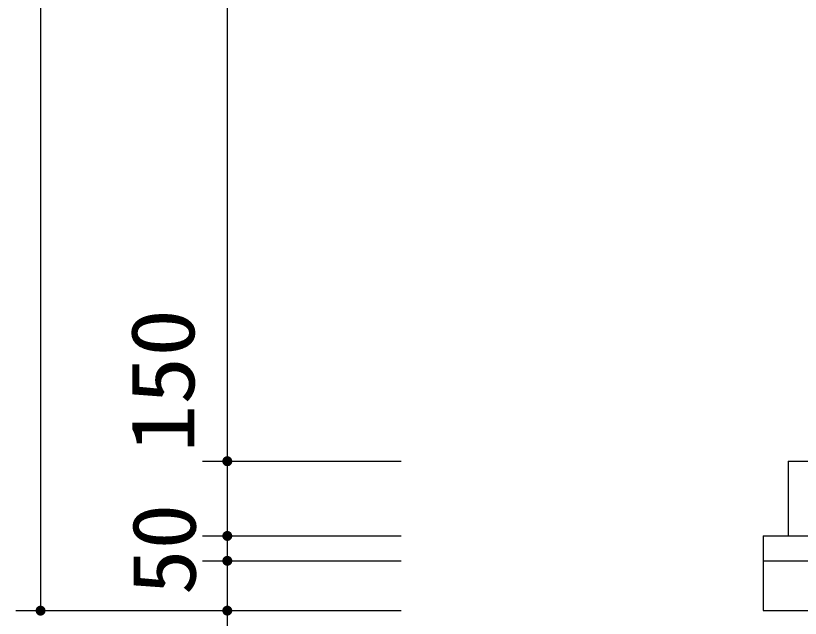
# Model space of a CAD drawing. Units: millimetres, scale not verified. Extents: x -14850 to 14850, y -10500 to 10500.
# Drawn here: x -2039 to -464, y -5494 to -4284 of the extents above; entities that cross this region are included whole.
import ezdxf
from ezdxf.enums import TextEntityAlignment as Align

# ---------------------------------------------------------------- set-up
doc = ezdxf.new("R2010")
doc.units = ezdxf.units.MM
doc.header["$LTSCALE"] = 50
doc.layers.add('0-1_機器', color=2, linetype='Continuous', lineweight=25)
doc.layers.add('0-5_製作', color=5, linetype='Continuous', lineweight=25)
doc.styles.add('ＭＳ ゴシック', font='')
doc.styles.get('ＭＳ ゴシック').set_extended_font_data('MS Gothic')

msp = doc.modelspace()

# ---------------------------------------------------------------- linework, layer by layer
at = {"layer": '0-1_機器'}
for p, q in [((-488.21, -5178.24), (2111.79, -5178.24)), ((-488.21, -5178.24), (-488.21, -5328.24)), ((-538.21, -5328.24), (2161.79, -5328.24)), ((-538.21, -5378.24), (2161.79, -5378.24))]:
    msp.add_line(p, q, dxfattribs=at)
msp.add_lwpolyline([(-538.21, -5328.24), (-538.21, -5478.24), (2161.79, -5478.24)], dxfattribs=at)
at = {"layer": '0-5_製作', "color": 2}
for p, q in [((-1989.44, -2398.24), (-1989.44, -5478.24)), ((-1614.44, -2568.24), (-1614.44, -5178.24)), ((-1664.44, -5178.24), (-1265.07, -5178.24)), ((-1614.44, -5178.24), (-1614.44, -5328.24)), ((-1664.44, -5328.24), (-1265.07, -5328.24)), ((-1614.44, -5328.24), (-1614.44, -5378.24)), ((-1664.44, -5378.24), (-1265.07, -5378.24)), ((-1614.44, -5378.24), (-1614.44, -5478.24)), ((-2039.44, -5478.24), (-1265.07, -5478.24)), ((-1614.44, -5478.24), (-1614.44, -5775.97))]:
    msp.add_line(p, q, dxfattribs=at)
at = {"layer": '0-5_製作'}
for points in [[(-1623.95, -5175.15), (-1614.44, -5168.24), (-1614.44, -5178.24)], [(-1623.49, -5173.98), (-1614.44, -5168.24), (-1623.95, -5175.15)], [(-1622.88, -5172.88), (-1614.44, -5168.24), (-1623.49, -5173.98)], [(-1622.15, -5171.86), (-1614.44, -5168.24), (-1622.88, -5172.88)], [(-1621.29, -5170.95), (-1614.44, -5168.24), (-1622.15, -5171.86)], [(-1620.32, -5170.15), (-1614.44, -5168.24), (-1621.29, -5170.95)], [(-1619.26, -5169.47), (-1614.44, -5168.24), (-1620.32, -5170.15)], [(-1618.12, -5168.94), (-1614.44, -5168.24), (-1619.26, -5169.47)], [(-1616.93, -5168.55), (-1614.44, -5168.24), (-1618.12, -5168.94)], [(-1615.69, -5168.31), (-1614.44, -5168.24), (-1616.93, -5168.55)], [(-1614.44, -5168.24), (-1604.44, -5178.24), (-1614.44, -5178.24)], [(-1614.44, -5168.24), (-1604.52, -5176.98), (-1604.44, -5178.24)], [(-1614.44, -5168.24), (-1604.75, -5175.75), (-1604.52, -5176.98)], [(-1614.44, -5168.24), (-1605.14, -5174.55), (-1604.75, -5175.75)], [(-1614.44, -5168.24), (-1605.68, -5173.42), (-1605.14, -5174.55)], [(-1614.44, -5168.24), (-1606.35, -5172.36), (-1605.68, -5173.42)], [(-1614.44, -5168.24), (-1607.15, -5171.39), (-1606.35, -5172.36)], [(-1614.44, -5168.24), (-1608.07, -5170.53), (-1607.15, -5171.39)], [(-1614.44, -5168.24), (-1609.08, -5169.79), (-1608.07, -5170.53)], [(-1613.81, -5168.26), (-1609.08, -5169.79), (-1614.44, -5168.24)], [(-1613.81, -5168.26), (-1610.18, -5169.19), (-1609.08, -5169.79)], [(-1612.57, -5168.41), (-1610.18, -5169.19), (-1613.81, -5168.26)], [(-1612.57, -5168.41), (-1611.35, -5168.73), (-1610.18, -5169.19)], [(-1624.42, -5177.61), (-1614.44, -5178.24), (-1624.44, -5178.24)], [(-1624.44, -5178.24), (-1614.44, -5178.24), (-1624.36, -5179.49)], [(-1624.26, -5176.36), (-1614.44, -5178.24), (-1624.42, -5177.61)], [(-1624.36, -5179.49), (-1614.44, -5178.24), (-1624.13, -5180.72)], [(-1623.95, -5175.15), (-1614.44, -5178.24), (-1624.26, -5176.36)], [(-1624.13, -5180.72), (-1614.44, -5178.24), (-1623.74, -5181.92)], [(-1623.74, -5181.92), (-1614.44, -5178.24), (-1623.2, -5183.05)], [(-1623.2, -5183.05), (-1614.44, -5178.24), (-1622.53, -5184.11)], [(-1622.53, -5184.11), (-1614.44, -5178.24), (-1621.73, -5185.08)], [(-1621.73, -5185.08), (-1614.44, -5178.24), (-1620.81, -5185.94)], [(-1620.81, -5185.94), (-1614.44, -5178.24), (-1614.44, -5188.24)], [(-1614.44, -5178.24), (-1613.19, -5188.16), (-1614.44, -5188.24)], [(-1614.44, -5178.24), (-1611.95, -5187.92), (-1613.19, -5188.16)], [(-1614.44, -5178.24), (-1610.76, -5187.53), (-1611.95, -5187.92)], [(-1614.44, -5178.24), (-1609.62, -5187), (-1610.76, -5187.53)], [(-1614.44, -5178.24), (-1608.56, -5186.33), (-1609.62, -5187)], [(-1614.44, -5178.24), (-1607.6, -5185.53), (-1608.56, -5186.33)], [(-1614.44, -5178.24), (-1606.74, -5184.61), (-1607.6, -5185.53)], [(-1614.44, -5178.24), (-1606, -5183.59), (-1606.74, -5184.61)], [(-1614.44, -5178.24), (-1605.39, -5182.49), (-1606, -5183.59)], [(-1614.44, -5178.24), (-1604.93, -5181.33), (-1605.39, -5182.49)], [(-1614.44, -5178.24), (-1604.62, -5180.11), (-1604.93, -5181.33)], [(-1604.44, -5178.24), (-1604.62, -5180.11), (-1614.44, -5178.24)], [(-1604.44, -5178.24), (-1604.46, -5178.86), (-1604.62, -5180.11)], [(-1620.81, -5185.94), (-1614.44, -5188.24), (-1619.8, -5186.68)], [(-1619.8, -5186.68), (-1615.07, -5188.22), (-1618.7, -5187.28)], [(-1619.8, -5186.68), (-1614.44, -5188.24), (-1615.07, -5188.22)], [(-1618.7, -5187.28), (-1616.31, -5188.06), (-1617.53, -5187.75)], [(-1618.7, -5187.28), (-1615.07, -5188.22), (-1616.31, -5188.06)], [(-1623.95, -5325.15), (-1614.44, -5328.24), (-1624.26, -5326.36)], [(-1623.95, -5325.15), (-1614.44, -5318.24), (-1614.44, -5328.24)], [(-1623.49, -5323.98), (-1614.44, -5318.24), (-1623.95, -5325.15)], [(-1622.88, -5322.88), (-1614.44, -5318.24), (-1623.49, -5323.98)], [(-1622.15, -5321.86), (-1614.44, -5318.24), (-1622.88, -5322.88)], [(-1621.29, -5320.95), (-1614.44, -5318.24), (-1622.15, -5321.86)], [(-1620.32, -5320.15), (-1614.44, -5318.24), (-1621.29, -5320.95)], [(-1619.26, -5319.47), (-1614.44, -5318.24), (-1620.32, -5320.15)], [(-1618.12, -5318.94), (-1614.44, -5318.24), (-1619.26, -5319.47)], [(-1616.93, -5318.55), (-1614.44, -5318.24), (-1618.12, -5318.94)], [(-1615.69, -5318.31), (-1614.44, -5318.24), (-1616.93, -5318.55)], [(-1614.44, -5318.24), (-1604.44, -5328.24), (-1614.44, -5328.24)], [(-1614.44, -5318.24), (-1604.52, -5326.98), (-1604.44, -5328.24)], [(-1614.44, -5318.24), (-1604.75, -5325.75), (-1604.52, -5326.98)], [(-1614.44, -5318.24), (-1605.14, -5324.55), (-1604.75, -5325.75)], [(-1614.44, -5318.24), (-1605.68, -5323.42), (-1605.14, -5324.55)], [(-1614.44, -5318.24), (-1606.35, -5322.36), (-1605.68, -5323.42)], [(-1614.44, -5318.24), (-1607.15, -5321.39), (-1606.35, -5322.36)], [(-1614.44, -5318.24), (-1608.07, -5320.53), (-1607.15, -5321.39)], [(-1614.44, -5318.24), (-1609.08, -5319.79), (-1608.07, -5320.53)], [(-1613.81, -5318.26), (-1609.08, -5319.79), (-1614.44, -5318.24)], [(-1613.81, -5318.26), (-1610.18, -5319.19), (-1609.08, -5319.79)], [(-1612.57, -5318.41), (-1610.18, -5319.19), (-1613.81, -5318.26)], [(-1612.57, -5318.41), (-1611.35, -5318.72), (-1610.18, -5319.19)], [(-1624.42, -5327.61), (-1614.44, -5328.24), (-1624.44, -5328.24)], [(-1624.44, -5328.24), (-1614.44, -5328.24), (-1624.36, -5329.49)], [(-1624.26, -5326.36), (-1614.44, -5328.24), (-1624.42, -5327.61)], [(-1624.36, -5329.49), (-1614.44, -5328.24), (-1624.13, -5330.72)], [(-1624.13, -5330.72), (-1614.44, -5328.24), (-1623.74, -5331.92)], [(-1623.74, -5331.92), (-1614.44, -5328.24), (-1623.2, -5333.05)], [(-1623.2, -5333.05), (-1614.44, -5328.24), (-1622.53, -5334.11)], [(-1622.53, -5334.11), (-1614.44, -5328.24), (-1621.73, -5335.08)], [(-1621.73, -5335.08), (-1614.44, -5328.24), (-1620.81, -5335.94)], [(-1620.81, -5335.94), (-1614.44, -5328.24), (-1614.44, -5338.24)], [(-1620.81, -5335.94), (-1614.44, -5338.24), (-1619.8, -5336.68)], [(-1619.8, -5336.68), (-1615.07, -5338.22), (-1618.7, -5337.28)], [(-1619.8, -5336.68), (-1614.44, -5338.24), (-1615.07, -5338.22)], [(-1618.7, -5337.28), (-1616.31, -5338.06), (-1617.53, -5337.75)], [(-1618.7, -5337.28), (-1615.07, -5338.22), (-1616.31, -5338.06)], [(-1614.44, -5328.24), (-1613.19, -5338.16), (-1614.44, -5338.24)], [(-1614.44, -5328.24), (-1611.95, -5337.92), (-1613.19, -5338.16)], [(-1614.44, -5328.24), (-1610.76, -5337.53), (-1611.95, -5337.92)], [(-1614.44, -5328.24), (-1609.62, -5337), (-1610.76, -5337.53)], [(-1614.44, -5328.24), (-1608.56, -5336.33), (-1609.62, -5337)], [(-1614.44, -5328.24), (-1607.6, -5335.52), (-1608.56, -5336.33)], [(-1614.44, -5328.24), (-1606.74, -5334.61), (-1607.6, -5335.52)], [(-1614.44, -5328.24), (-1606, -5333.59), (-1606.74, -5334.61)], [(-1614.44, -5328.24), (-1605.39, -5332.49), (-1606, -5333.59)], [(-1614.44, -5328.24), (-1604.93, -5331.33), (-1605.39, -5332.49)], [(-1614.44, -5328.24), (-1604.62, -5330.11), (-1604.93, -5331.33)], [(-1604.44, -5328.24), (-1604.62, -5330.11), (-1614.44, -5328.24)], [(-1604.44, -5328.24), (-1604.46, -5328.86), (-1604.62, -5330.11)], [(-1623.95, -5375.15), (-1614.44, -5368.24), (-1614.44, -5378.24)], [(-1623.49, -5373.98), (-1614.44, -5368.24), (-1623.95, -5375.15)], [(-1622.88, -5372.88), (-1614.44, -5368.24), (-1623.49, -5373.98)], [(-1622.15, -5371.86), (-1614.44, -5368.24), (-1622.88, -5372.88)], [(-1621.29, -5370.95), (-1614.44, -5368.24), (-1622.15, -5371.86)], [(-1620.32, -5370.15), (-1614.44, -5368.24), (-1621.29, -5370.95)], [(-1619.26, -5369.47), (-1614.44, -5368.24), (-1620.32, -5370.15)], [(-1618.12, -5368.94), (-1614.44, -5368.24), (-1619.26, -5369.47)], [(-1616.93, -5368.55), (-1614.44, -5368.24), (-1618.12, -5368.94)], [(-1615.69, -5368.31), (-1614.44, -5368.24), (-1616.93, -5368.55)], [(-1614.44, -5368.24), (-1604.44, -5378.24), (-1614.44, -5378.24)], [(-1614.44, -5368.24), (-1604.52, -5376.98), (-1604.44, -5378.24)], [(-1614.44, -5368.24), (-1604.75, -5375.75), (-1604.52, -5376.98)], [(-1614.44, -5368.24), (-1605.14, -5374.55), (-1604.75, -5375.75)], [(-1614.44, -5368.24), (-1605.68, -5373.42), (-1605.14, -5374.55)], [(-1614.44, -5368.24), (-1606.35, -5372.36), (-1605.68, -5373.42)], [(-1614.44, -5368.24), (-1607.15, -5371.39), (-1606.35, -5372.36)], [(-1614.44, -5368.24), (-1608.07, -5370.53), (-1607.15, -5371.39)], [(-1614.44, -5368.24), (-1609.08, -5369.79), (-1608.07, -5370.53)], [(-1613.81, -5368.26), (-1609.08, -5369.79), (-1614.44, -5368.24)], [(-1613.81, -5368.26), (-1610.18, -5369.19), (-1609.08, -5369.79)], [(-1612.57, -5368.41), (-1610.18, -5369.19), (-1613.81, -5368.26)], [(-1612.57, -5368.41), (-1611.35, -5368.72), (-1610.18, -5369.19)], [(-1624.42, -5377.61), (-1614.44, -5378.24), (-1624.44, -5378.24)], [(-1624.44, -5378.24), (-1614.44, -5378.24), (-1624.36, -5379.49)], [(-1624.26, -5376.36), (-1614.44, -5378.24), (-1624.42, -5377.61)], [(-1624.36, -5379.49), (-1614.44, -5378.24), (-1624.13, -5380.72)], [(-1623.95, -5375.15), (-1614.44, -5378.24), (-1624.26, -5376.36)], [(-1624.13, -5380.72), (-1614.44, -5378.24), (-1623.74, -5381.92)], [(-1623.74, -5381.92), (-1614.44, -5378.24), (-1623.2, -5383.05)], [(-1623.2, -5383.05), (-1614.44, -5378.24), (-1622.53, -5384.11)], [(-1622.53, -5384.11), (-1614.44, -5378.24), (-1621.73, -5385.08)], [(-1621.73, -5385.08), (-1614.44, -5378.24), (-1620.81, -5385.94)], [(-1620.81, -5385.94), (-1614.44, -5378.24), (-1614.44, -5388.24)], [(-1620.81, -5385.94), (-1614.44, -5388.24), (-1619.8, -5386.68)], [(-1619.8, -5386.68), (-1615.07, -5388.22), (-1618.7, -5387.28)], [(-1619.8, -5386.68), (-1614.44, -5388.24), (-1615.07, -5388.22)], [(-1618.7, -5387.28), (-1616.31, -5388.06), (-1617.53, -5387.75)], [(-1618.7, -5387.28), (-1615.07, -5388.22), (-1616.31, -5388.06)], [(-1614.44, -5378.24), (-1613.19, -5388.16), (-1614.44, -5388.24)], [(-1614.44, -5378.24), (-1611.95, -5387.92), (-1613.19, -5388.16)], [(-1614.44, -5378.24), (-1610.76, -5387.53), (-1611.95, -5387.92)], [(-1614.44, -5378.24), (-1609.62, -5387), (-1610.76, -5387.53)], [(-1614.44, -5378.24), (-1608.56, -5386.33), (-1609.62, -5387)], [(-1614.44, -5378.24), (-1607.6, -5385.53), (-1608.56, -5386.33)], [(-1614.44, -5378.24), (-1606.74, -5384.61), (-1607.6, -5385.53)], [(-1614.44, -5378.24), (-1606, -5383.59), (-1606.74, -5384.61)], [(-1614.44, -5378.24), (-1605.39, -5382.49), (-1606, -5383.59)], [(-1614.44, -5378.24), (-1604.93, -5381.33), (-1605.39, -5382.49)], [(-1614.44, -5378.24), (-1604.62, -5380.11), (-1604.93, -5381.33)], [(-1604.44, -5378.24), (-1604.62, -5380.11), (-1614.44, -5378.24)], [(-1604.44, -5378.24), (-1604.46, -5378.86), (-1604.62, -5380.11)], [(-1999.42, -5477.61), (-1989.44, -5478.24), (-1999.44, -5478.24)], [(-1999.44, -5478.24), (-1989.44, -5478.24), (-1999.36, -5479.49)], [(-1999.26, -5476.36), (-1989.44, -5478.24), (-1999.42, -5477.61)], [(-1999.36, -5479.49), (-1989.44, -5478.24), (-1999.13, -5480.72)], [(-1998.95, -5475.15), (-1989.44, -5478.24), (-1999.26, -5476.36)], [(-1999.13, -5480.72), (-1989.44, -5478.24), (-1998.74, -5481.92)], [(-1998.49, -5473.98), (-1989.44, -5478.24), (-1998.95, -5475.15)], [(-1998.74, -5481.92), (-1989.44, -5478.24), (-1998.2, -5483.05)], [(-1998.49, -5473.98), (-1989.44, -5468.24), (-1989.44, -5478.24)], [(-1997.88, -5472.88), (-1989.44, -5468.24), (-1998.49, -5473.98)], [(-1998.2, -5483.05), (-1989.44, -5478.24), (-1997.53, -5484.11)], [(-1997.15, -5471.86), (-1989.44, -5468.24), (-1997.88, -5472.88)], [(-1997.53, -5484.11), (-1989.44, -5478.24), (-1996.73, -5485.08)], [(-1996.29, -5470.95), (-1989.44, -5468.24), (-1997.15, -5471.86)], [(-1996.73, -5485.08), (-1989.44, -5478.24), (-1989.44, -5488.24)], [(-1995.32, -5470.15), (-1989.44, -5468.24), (-1996.29, -5470.95)], [(-1994.26, -5469.47), (-1989.44, -5468.24), (-1995.32, -5470.15)], [(-1993.12, -5468.94), (-1989.44, -5468.24), (-1994.26, -5469.47)], [(-1991.93, -5468.55), (-1989.44, -5468.24), (-1993.12, -5468.94)], [(-1990.69, -5468.31), (-1989.44, -5468.24), (-1991.93, -5468.55)], [(-1989.44, -5468.24), (-1979.44, -5478.24), (-1989.44, -5478.24)], [(-1989.44, -5468.24), (-1979.52, -5476.98), (-1979.44, -5478.24)], [(-1989.44, -5468.24), (-1979.75, -5475.75), (-1979.52, -5476.98)], [(-1989.44, -5468.24), (-1980.14, -5474.55), (-1979.75, -5475.75)], [(-1989.44, -5468.24), (-1980.68, -5473.42), (-1980.14, -5474.55)], [(-1989.44, -5468.24), (-1981.35, -5472.36), (-1980.68, -5473.42)], [(-1989.44, -5468.24), (-1982.15, -5471.39), (-1981.35, -5472.36)], [(-1989.44, -5468.24), (-1983.07, -5470.53), (-1982.15, -5471.39)], [(-1988.81, -5468.26), (-1983.07, -5470.53), (-1989.44, -5468.24)], [(-1989.44, -5478.24), (-1988.19, -5488.16), (-1989.44, -5488.24)], [(-1989.44, -5478.24), (-1986.95, -5487.92), (-1988.19, -5488.16)], [(-1989.44, -5478.24), (-1985.76, -5487.53), (-1986.95, -5487.92)], [(-1989.44, -5478.24), (-1984.62, -5487), (-1985.76, -5487.53)], [(-1989.44, -5478.24), (-1983.56, -5486.33), (-1984.62, -5487)], [(-1989.44, -5478.24), (-1982.6, -5485.53), (-1983.56, -5486.33)], [(-1989.44, -5478.24), (-1981.74, -5484.61), (-1982.6, -5485.53)], [(-1989.44, -5478.24), (-1981, -5483.59), (-1981.74, -5484.61)], [(-1989.44, -5478.24), (-1980.39, -5482.49), (-1981, -5483.59)], [(-1989.44, -5478.24), (-1979.93, -5481.33), (-1980.39, -5482.49)], [(-1979.44, -5478.24), (-1979.93, -5481.33), (-1989.44, -5478.24)], [(-1988.81, -5468.26), (-1984.08, -5469.79), (-1983.07, -5470.53)], [(-1987.57, -5468.41), (-1984.08, -5469.79), (-1988.81, -5468.26)], [(-1987.57, -5468.41), (-1985.18, -5469.19), (-1984.08, -5469.79)], [(-1986.35, -5468.72), (-1985.18, -5469.19), (-1987.57, -5468.41)], [(-1979.44, -5478.24), (-1979.62, -5480.11), (-1979.93, -5481.33)], [(-1979.44, -5478.24), (-1979.46, -5478.86), (-1979.62, -5480.11)], [(-1624.42, -5477.61), (-1614.44, -5478.24), (-1624.44, -5478.24)], [(-1624.44, -5478.24), (-1614.44, -5478.24), (-1624.36, -5479.49)], [(-1624.26, -5476.36), (-1614.44, -5478.24), (-1624.42, -5477.61)], [(-1624.36, -5479.49), (-1614.44, -5478.24), (-1624.13, -5480.72)], [(-1623.95, -5475.15), (-1614.44, -5478.24), (-1624.26, -5476.36)], [(-1624.13, -5480.72), (-1614.44, -5478.24), (-1623.74, -5481.92)], [(-1623.95, -5475.15), (-1614.44, -5468.24), (-1614.44, -5478.24)], [(-1623.49, -5473.98), (-1614.44, -5468.24), (-1623.95, -5475.15)], [(-1623.74, -5481.92), (-1614.44, -5478.24), (-1623.2, -5483.05)], [(-1622.88, -5472.88), (-1614.44, -5468.24), (-1623.49, -5473.98)], [(-1623.2, -5483.05), (-1614.44, -5478.24), (-1622.53, -5484.11)], [(-1622.15, -5471.86), (-1614.44, -5468.24), (-1622.88, -5472.88)], [(-1622.53, -5484.11), (-1614.44, -5478.24), (-1621.73, -5485.08)], [(-1621.29, -5470.95), (-1614.44, -5468.24), (-1622.15, -5471.86)], [(-1621.73, -5485.08), (-1614.44, -5478.24), (-1620.81, -5485.94)], [(-1620.32, -5470.15), (-1614.44, -5468.24), (-1621.29, -5470.95)], [(-1620.81, -5485.94), (-1614.44, -5478.24), (-1614.44, -5488.24)], [(-1619.26, -5469.47), (-1614.44, -5468.24), (-1620.32, -5470.15)], [(-1618.12, -5468.94), (-1614.44, -5468.24), (-1619.26, -5469.47)], [(-1616.93, -5468.55), (-1614.44, -5468.24), (-1618.12, -5468.94)], [(-1615.69, -5468.31), (-1614.44, -5468.24), (-1616.93, -5468.55)], [(-1614.44, -5468.24), (-1604.44, -5478.24), (-1614.44, -5478.24)], [(-1614.44, -5468.24), (-1604.52, -5476.98), (-1604.44, -5478.24)], [(-1614.44, -5468.24), (-1604.75, -5475.75), (-1604.52, -5476.98)], [(-1614.44, -5468.24), (-1605.14, -5474.55), (-1604.75, -5475.75)], [(-1614.44, -5468.24), (-1605.68, -5473.42), (-1605.14, -5474.55)], [(-1614.44, -5468.24), (-1606.35, -5472.36), (-1605.68, -5473.42)], [(-1614.44, -5468.24), (-1607.15, -5471.39), (-1606.35, -5472.36)], [(-1614.44, -5468.24), (-1608.07, -5470.53), (-1607.15, -5471.39)], [(-1614.44, -5468.24), (-1609.08, -5469.79), (-1608.07, -5470.53)], [(-1613.81, -5468.26), (-1609.08, -5469.79), (-1614.44, -5468.24)], [(-1614.44, -5478.24), (-1613.19, -5488.16), (-1614.44, -5488.24)], [(-1614.44, -5478.24), (-1611.95, -5487.92), (-1613.19, -5488.16)], [(-1614.44, -5478.24), (-1610.76, -5487.53), (-1611.95, -5487.92)], [(-1614.44, -5478.24), (-1609.62, -5487), (-1610.76, -5487.53)], [(-1614.44, -5478.24), (-1608.56, -5486.33), (-1609.62, -5487)], [(-1614.44, -5478.24), (-1607.6, -5485.53), (-1608.56, -5486.33)], [(-1614.44, -5478.24), (-1606.74, -5484.61), (-1607.6, -5485.53)], [(-1614.44, -5478.24), (-1606, -5483.59), (-1606.74, -5484.61)], [(-1614.44, -5478.24), (-1605.39, -5482.49), (-1606, -5483.59)], [(-1614.44, -5478.24), (-1604.93, -5481.33), (-1605.39, -5482.49)], [(-1614.44, -5478.24), (-1604.62, -5480.11), (-1604.93, -5481.33)], [(-1604.44, -5478.24), (-1604.62, -5480.11), (-1614.44, -5478.24)], [(-1613.81, -5468.26), (-1610.18, -5469.19), (-1609.08, -5469.79)], [(-1612.57, -5468.41), (-1610.18, -5469.19), (-1613.81, -5468.26)], [(-1612.57, -5468.41), (-1611.35, -5468.72), (-1610.18, -5469.19)], [(-1604.44, -5478.24), (-1604.46, -5478.86), (-1604.62, -5480.11)], [(-1996.73, -5485.08), (-1989.44, -5488.24), (-1995.81, -5485.94)], [(-1995.81, -5485.94), (-1990.07, -5488.22), (-1994.8, -5486.68)], [(-1995.81, -5485.94), (-1989.44, -5488.24), (-1990.07, -5488.22)], [(-1994.8, -5486.68), (-1991.31, -5488.06), (-1993.7, -5487.28)], [(-1994.8, -5486.68), (-1990.07, -5488.22), (-1991.31, -5488.06)], [(-1993.7, -5487.28), (-1991.31, -5488.06), (-1992.53, -5487.75)], [(-1620.81, -5485.94), (-1614.44, -5488.24), (-1619.8, -5486.68)], [(-1619.8, -5486.68), (-1615.07, -5488.22), (-1618.7, -5487.28)], [(-1619.8, -5486.68), (-1614.44, -5488.24), (-1615.07, -5488.22)], [(-1618.7, -5487.28), (-1616.31, -5488.06), (-1617.53, -5487.75)], [(-1618.7, -5487.28), (-1615.07, -5488.22), (-1616.31, -5488.06)]]:
    msp.add_solid(points, dxfattribs=at)

# ---------------------------------------------------------------- texts
at = {"layer": '0-5_製作', "color": 4, "style": 'ＭＳ ゴシック'}
for s, width, p in [('150', 1.1, (-1641.99, -5160.6)), ('50', 1.05, (-1639.44, -5446.99))]:
    msp.add_text(s, height=128.4, rotation=90, dxfattribs=dict(at, width=width)).set_placement(p, align=Align.BOTTOM_LEFT)

doc.saveas('drawing.dxf')
